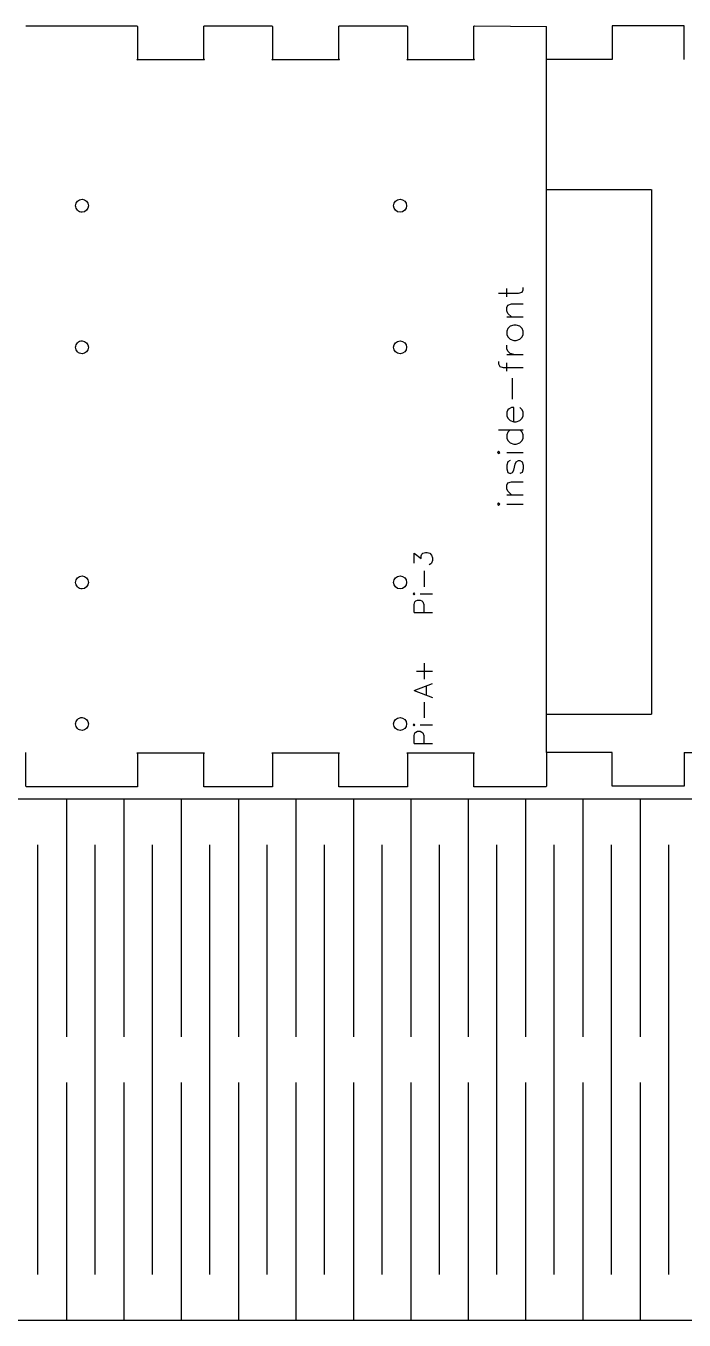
# Model space of a CAD drawing. Extents: x 5 to 365, y 4 to 204.
# Drawn here: x 130.4 to 231.8, y 5 to 204.3 of the extents above; entities that cross this region are included whole.
import ezdxf

# ---------------------------------------------------------------- set-up
doc = ezdxf.new("R2010")
doc.units = 0
doc.layers.add('Your_Design', color=7, linetype='CONTINUOUS')

msp = doc.modelspace()

# ---------------------------------------------------------------- linework, layer by layer
at = {"layer": 'Your_Design', "color": 5}
for points in [[(130.385996, 204.302014), (147.487252, 204.301686)], [(147.588997, 204.200129), (147.588746, 199.000907)], [(157.783996, 199.000907), (157.784059, 204.200129)], [(157.885659, 204.301686), (168.284066, 204.301686)], [(168.385666, 204.200129), (168.385666, 199.000907)], [(178.580944, 199.000907), (178.580944, 204.200129)], [(178.682544, 204.301686), (189.080951, 204.301686)], [(189.182551, 204.200129), (189.182551, 199.000907)], [(199.377864, 199.000907), (199.377864, 204.200129)], [(199.479359, 204.301686), (210.581169, 204.200129)], [(210.586002, 112.20426), (210.586002, 204.200012), (210.580993, 204.200129)], [(231.798992, 199.131015), (231.798992, 204.302014), (220.696995, 204.302014), (220.696995, 199.121014), (220.696995, 199.130998)], [(147.487252, 199.101989), (157.885659, 199.102331)], [(168.284066, 199.102468), (178.682544, 199.102468)], [(189.080951, 199.102468), (199.479359, 199.102468)], [(220.697017, 199.131012), (210.581017, 199.131012)], [(210.580993, 179.131013), (226.746153, 179.130953)], [(226.759017, 179.131013), (226.759117, 98.333945), (226.759017, 98.333945)], [(210.586994, 92.414968), (210.58699, 112.204264), (210.585932, 112.20426)], [(210.586994, 98.334015), (226.758994, 98.334015)], [(130.391006, 87.215747), (130.391006, 92.414965)], [(157.891515, 92.313407), (147.493108, 92.313407)], [(147.594994, 92.414965), (147.594641, 87.215747)], [(157.789915, 87.215747), (157.789915, 92.414965)], [(178.6884, 92.313407), (168.289922, 92.313407)], [(168.391522, 92.414965), (168.391522, 87.215747)], [(178.5868, 87.215747), (178.5868, 92.414965)], [(199.485215, 92.313407), (189.086807, 92.313407)], [(189.188407, 92.414965), (189.188407, 87.215747)], [(199.383721, 87.215747), (199.383721, 92.414965)], [(210.587017, 92.463945), (220.697017, 92.464015)], [(210.587026, 92.414965), (210.587026, 87.215747)], [(231.798992, 92.435017), (231.798992, 87.264018), (220.696995, 87.264018), (220.696995, 92.444016), (220.696995, 92.43502)], [(231.798992, 92.435017), (261.145796, 92.435214)], [(147.493097, 87.114186), (133.69229, 87.114186), (130.493019, 87.114186)], [(168.290004, 87.114186), (157.891596, 87.114186)], [(189.087002, 87.114186), (178.688594, 87.114186)], [(210.485274, 87.114186), (210.485274, 87.114186), (199.485486, 87.114186)], [(257.931913, 85.228673), (89.986997, 85.229016), (90.986998, 85.228673)], [(136.638944, 85.228673), (136.638944, 48.638785)], [(145.478814, 85.228673), (145.478814, 48.638785)], [(154.318649, 85.228673), (154.318649, 48.638785)], [(163.158484, 85.228673), (163.158484, 48.638785)], [(171.998319, 85.228673), (171.998319, 48.638785)], [(180.838154, 85.228673), (180.838154, 48.638785)], [(189.678024, 85.228673), (189.678024, 48.638785)], [(198.517859, 85.228673), (198.517859, 48.638785)], [(207.357694, 85.228673), (207.357694, 48.638785)], [(216.197529, 85.228673), (216.197529, 48.638785)], [(225.0374, 85.228673), (225.0374, 48.638785)], [(132.217086, 12.048984), (132.217086, 78.209066)], [(141.056921, 12.048984), (141.056921, 78.209066)], [(149.896756, 12.048984), (149.896756, 78.209066)], [(158.736591, 12.048984), (158.736591, 78.209066)], [(167.580342, 12.048984), (167.580342, 78.209066)], [(176.420212, 12.048984), (176.420212, 78.209066)], [(185.260047, 12.048984), (185.260047, 78.209066)], [(194.099882, 12.048984), (194.099882, 78.209066)], [(202.939717, 12.048984), (202.939717, 78.209066)], [(211.779587, 12.048984), (211.779587, 78.209066)], [(220.619422, 12.048984), (220.619422, 78.209066)], [(229.459257, 12.048984), (229.459257, 78.209066)], [(136.638944, 41.619283), (136.638944, 5.029412)], [(145.478814, 41.619283), (145.478814, 5.029412)], [(154.318649, 41.619283), (154.318649, 5.029412)], [(163.158484, 41.619283), (163.158484, 5.029412)], [(171.998319, 41.619283), (171.998319, 5.029412)], [(180.838154, 41.619283), (180.838154, 5.029412)], [(189.678024, 41.619283), (189.678024, 5.029412)], [(198.517859, 41.619283), (198.517859, 5.029412)], [(207.357694, 41.619283), (207.357694, 5.029412)], [(216.197529, 41.619283), (216.197529, 5.029412)], [(225.0374, 41.619283), (225.0374, 5.029412)], [(90.079999, 5.026025), (174.209283, 5.026025)], [(174.209283, 5.025531), (174.209283, 5.025531), (257.931913, 5.025531)]]:
    msp.add_lwpolyline(points, dxfattribs=at)
for points in [[(139.043057, 175.617879)], [(188.043044, 175.617879)], [(139.043057, 153.817891)], [(188.043044, 153.817891)], [(139.043057, 117.617882)], [(188.043044, 117.617882)], [(139.043057, 95.817898)], [(188.043044, 95.817898)]]:
    msp.add_lwpolyline(points, close=True, dxfattribs=at)
at = {"layer": 'Your_Design', "color": 1}
for points in [[(203.205141, 163.125798), (206.288587, 163.125798), (206.832725, 163.307177), (207.014104, 163.669936), (207.014104, 164.032697)], [(204.474796, 162.58166), (204.474796, 163.851315)], [(205.200312, 159.498206), (204.656175, 160.042346), (204.474796, 160.405105), (204.474796, 160.949242), (204.656175, 161.312003), (205.200312, 161.493383), (207.014104, 161.493383)], [(204.474796, 159.498206), (207.014104, 159.498206)], [(205.563071, 153.694064), (205.018933, 153.875443), (204.656175, 154.238201), (204.474796, 154.60096), (204.474796, 155.1451)], [(204.474796, 153.694064), (207.014104, 153.694064)], [(203.205141, 152.605789), (203.205141, 152.243028), (203.386521, 151.880269), (203.930658, 151.69889), (207.014104, 151.69889)], [(204.474796, 151.154753), (204.474796, 152.424407)], [(205.381692, 146.801644), (205.381692, 150.066475)], [(205.563071, 143.355431), (205.563071, 145.531987), (205.200312, 145.531987), (204.837554, 145.350608), (204.656175, 145.169226), (204.474796, 144.806467), (204.474796, 144.26233), (204.656175, 143.899572), (205.018933, 143.53681), (205.563071, 143.355431), (205.925829, 143.355431), (206.469967, 143.53681), (206.832725, 143.899572), (207.014104, 144.26233), (207.014104, 144.806467), (206.832725, 145.169226), (206.469967, 145.531987)], [(203.205141, 142.085777), (207.014104, 142.085777)], [(205.018933, 142.085777), (204.656175, 141.723016), (204.474796, 141.360257), (204.474796, 140.81612), (204.656175, 140.453362), (205.018933, 140.0906), (205.563071, 139.909221), (205.925829, 139.909221), (206.469967, 140.0906), (206.832725, 140.453362), (207.014104, 140.81612), (207.014104, 141.360257), (206.832725, 141.723016), (206.469967, 142.085777)], [(204.474796, 138.639564), (207.014104, 138.639564)], [(205.018933, 137.36991), (204.656175, 137.188531), (204.474796, 136.64439), (204.474796, 136.100253), (204.656175, 135.556115), (205.018933, 135.374733), (205.381692, 135.556115), (205.563071, 135.918874), (205.74445, 136.82577), (205.925829, 137.188531), (206.288587, 137.36991), (206.469967, 137.36991), (206.832725, 137.188531), (207.014104, 136.64439), (207.014104, 136.100253), (206.832725, 135.556115), (206.469967, 135.374733)], [(205.200312, 132.109903), (204.656175, 132.654043), (204.474796, 133.016801), (204.474796, 133.560939), (204.656175, 133.9237), (205.200312, 134.105079), (207.014104, 134.105079)], [(204.474796, 132.109903), (207.014104, 132.109903)], [(204.474796, 130.658866), (207.014104, 130.658866)], [(190.185969, 121.600557), (190.185969, 123.094211), (191.27249, 122.279491), (191.27249, 122.686851), (191.408274, 122.958426), (191.544093, 123.094211), (191.951552, 123.229998), (192.22319, 123.229998), (192.630613, 123.094211), (192.902252, 122.822639), (193.038072, 122.415279), (193.038072, 122.00792), (192.902252, 121.600557), (192.766433, 121.464772), (192.494794, 121.328985)], [(191.815732, 117.934321), (191.815732, 120.378478)], [(190.185969, 113.996506), (190.185969, 115.218584), (190.321753, 115.625947), (190.457573, 115.761732), (190.729212, 115.897519), (191.13667, 115.897519), (191.408274, 115.761732), (191.544093, 115.625947), (191.679913, 115.218584), (191.679913, 113.996506)], [(191.13667, 116.848026), (193.038072, 116.848026)], [(190.185969, 113.996506), (193.038072, 113.996506)], [(191.817602, 103.729593), (191.817602, 106.177003)], [(190.593957, 104.953298), (193.041247, 104.953298)], [(190.186075, 101.962021), (193.041247, 103.049758)], [(190.186075, 101.962021), (193.041247, 100.874284)], [(192.089523, 101.282186), (192.089523, 102.641855)], [(191.817602, 97.747039), (191.817602, 100.194449)], [(190.186075, 93.803992), (190.186075, 95.027697), (190.322036, 95.435597), (190.457996, 95.571564), (190.729917, 95.707532), (191.137799, 95.707532), (191.40972, 95.571564), (191.545681, 95.435597), (191.681641, 95.027697), (191.681641, 93.803992)], [(191.137799, 96.659302), (193.041247, 96.659302)], [(190.186075, 93.803992), (193.041247, 93.803992)]]:
    msp.add_lwpolyline(points, dxfattribs=at)
for points in [[(204.474796, 156.777516), (204.656175, 156.414757), (205.018933, 156.051996), (205.563071, 155.870617), (205.925829, 155.870617), (206.469967, 156.051996), (206.832725, 156.414757), (207.014104, 156.777516), (207.014104, 157.321653), (206.832725, 157.684411), (206.469967, 158.047173), (205.925829, 158.228552), (205.563071, 158.228552), (205.018933, 158.047173), (204.656175, 157.684411), (204.474796, 157.321653)], [(203.205141, 138.458185), (203.386521, 138.639564), (203.205141, 138.820943), (203.023762, 138.639564)], [(203.205141, 130.477487), (203.386521, 130.658866), (203.205141, 130.840246), (203.023762, 130.658866)], [(190.185969, 116.712238), (190.321753, 116.848026), (190.185969, 116.983814), (190.05015, 116.848026)], [(190.186075, 96.523334), (190.322036, 96.659302), (190.186075, 96.795269), (190.050115, 96.659302)]]:
    msp.add_lwpolyline(points, close=True, dxfattribs=at)
at = {"layer": 'Your_Design', "color": 5}
for points in [[(147.487252, 204.301686), (147.54225, 204.301686), (147.588746, 204.258686), (147.588746, 204.200129)], [(157.784059, 204.200129), (157.784059, 204.254827), (157.827063, 204.301686), (157.885659, 204.301686)], [(168.284066, 204.301686), (168.339064, 204.301686), (168.385666, 204.258686), (168.385666, 204.200129)], [(178.580944, 204.200129), (178.580944, 204.254827), (178.623948, 204.301686), (178.682544, 204.301686)], [(189.080951, 204.301686), (189.135949, 204.301686), (189.182551, 204.258686), (189.182551, 204.200129)], [(199.377864, 204.200129), (199.377864, 204.254827), (199.420868, 204.301686), (199.479359, 204.301686)], [(147.588746, 199.000907), (147.588746, 199.055605), (147.545742, 199.102468), (147.487252, 199.102468)], [(157.885659, 199.102331), (157.830661, 199.102331), (157.784059, 199.059331), (157.784059, 199.00077)], [(168.385666, 199.000907), (168.385666, 199.055605), (168.342663, 199.102468), (168.284066, 199.102468)], [(178.682544, 199.102468), (178.627546, 199.102468), (178.580944, 199.059468), (178.580944, 199.000907)], [(189.182551, 199.000907), (189.182551, 199.055605), (189.139548, 199.102468), (189.080951, 199.102468)], [(199.479359, 199.102468), (199.424361, 199.102468), (199.377864, 199.059468), (199.377864, 199.000907)], [(138.339381, 177.316666), (138.526009, 177.503289), (138.779129, 177.608128), (139.043057, 177.608121)], [(139.043057, 177.608121), (139.592646, 177.608117), (140.038173, 177.162586), (140.038173, 176.612998)], [(187.047928, 176.612998), (187.047928, 177.162586), (187.493455, 177.608117), (188.043044, 177.608121)], [(188.043044, 177.608121), (188.592632, 177.608117), (189.03816, 177.162586), (189.038159, 176.612998)], [(138.047906, 176.612998), (138.047906, 176.876926), (138.152753, 177.130044), (138.339381, 177.316666)], [(138.339382, 175.909332), (138.152754, 176.095954), (138.047907, 176.349071), (138.047906, 176.612998)], [(139.043057, 175.617879), (138.77913, 175.617871), (138.52601, 175.72271), (138.339382, 175.909332)], [(140.038173, 176.612998), (140.038171, 176.063411), (139.592644, 175.617882), (139.043057, 175.617879)], [(188.043044, 175.617879), (187.493457, 175.617882), (187.04793, 176.063411), (187.047928, 176.612998)], [(189.038159, 176.612998), (189.038158, 176.063411), (188.592631, 175.617882), (188.043044, 175.617879)], [(138.047906, 154.813018), (138.047907, 155.076945), (138.152754, 155.330062), (138.339382, 155.516683)], [(138.339382, 155.516683), (138.52601, 155.703305), (138.77913, 155.808144), (139.043057, 155.808137)], [(139.043057, 155.808137), (139.592644, 155.808133), (140.038171, 155.362605), (140.038173, 154.813018)], [(187.047928, 154.813018), (187.04793, 155.362605), (187.493457, 155.808133), (188.043044, 155.808137)], [(188.043044, 155.808137), (188.592631, 155.808133), (189.038158, 155.362605), (189.038159, 154.813018)], [(138.33938, 154.109347), (138.152752, 154.295971), (138.047905, 154.549089), (138.047906, 154.813018)], [(139.043057, 153.817891), (138.779129, 153.817884), (138.526008, 153.922724), (138.33938, 154.109347)], [(140.038173, 154.813018), (140.038175, 154.263428), (139.592647, 153.817895), (139.043057, 153.817891)], [(188.043044, 153.817891), (187.493454, 153.817895), (187.047926, 154.263428), (187.047928, 154.813018)], [(189.038159, 154.813018), (189.038162, 154.263428), (188.592634, 153.817895), (188.043044, 153.817891)], [(138.339382, 119.316674), (138.52601, 119.503296), (138.77913, 119.608135), (139.043057, 119.608127)], [(139.043057, 119.608127), (139.592644, 119.608124), (140.038171, 119.162595), (140.038173, 118.613008)], [(187.047928, 118.613008), (187.04793, 119.162595), (187.493457, 119.608124), (188.043044, 119.608127)], [(188.043044, 119.608127), (188.592631, 119.608124), (189.038158, 119.162595), (189.038159, 118.613008)], [(138.33938, 117.909338), (138.152752, 118.095961), (138.047905, 118.34908), (138.047906, 118.613008)], [(138.047906, 118.613008), (138.047907, 118.876935), (138.152754, 119.130052), (138.339382, 119.316674)], [(139.043057, 117.617882), (138.779129, 117.617874), (138.526007, 117.722714), (138.33938, 117.909338)], [(140.038173, 118.613008), (140.038175, 118.063418), (139.592647, 117.617886), (139.043057, 117.617882)], [(188.043044, 117.617882), (187.493454, 117.617886), (187.047926, 118.063418), (187.047928, 118.613008)], [(189.038159, 118.613008), (189.038162, 118.063418), (188.592634, 117.617886), (188.043044, 117.617882)], [(138.33938, 97.516691), (138.526008, 97.703314), (138.779129, 97.808155), (139.043057, 97.808147)], [(139.043057, 97.808147), (139.592647, 97.808143), (140.038175, 97.362611), (140.038173, 96.813021)], [(187.047928, 96.813021), (187.047926, 97.362611), (187.493454, 97.808143), (188.043044, 97.808147)], [(188.043044, 97.808147), (188.592634, 97.808143), (189.038162, 97.362611), (189.038159, 96.813021)], [(138.047906, 96.813021), (138.047905, 97.076949), (138.152752, 97.330068), (138.33938, 97.516691)], [(138.339381, 96.109353), (138.152753, 96.295975), (138.047906, 96.549093), (138.047906, 96.813021)], [(139.043057, 95.817898), (138.779129, 95.81789), (138.526009, 95.92273), (138.339381, 96.109353)], [(140.038173, 96.813021), (140.038173, 96.263432), (139.592646, 95.817902), (139.043057, 95.817898)], [(188.043044, 95.817898), (187.493455, 95.817902), (187.047928, 96.263432), (187.047928, 96.813021)], [(189.038159, 96.813021), (189.03816, 96.263432), (188.592632, 95.817902), (188.043044, 95.817898)], [(147.493108, 92.313407), (147.548106, 92.313407), (147.594602, 92.356407), (147.594602, 92.414965)], [(157.789915, 92.414965), (157.789915, 92.36027), (157.833399, 92.313407), (157.891995, 92.313407)], [(168.289922, 92.313407), (168.344921, 92.313407), (168.391522, 92.356407), (168.391522, 92.414965)], [(178.5868, 92.414965), (178.5868, 92.36027), (178.629804, 92.313407), (178.6884, 92.313407)], [(189.086807, 92.313407), (189.141806, 92.313407), (189.188407, 92.356407), (189.188407, 92.414965)], [(199.383721, 92.414965), (199.383721, 92.36027), (199.426724, 92.313407), (199.485215, 92.313407)], [(130.493019, 87.114186), (130.493019, 87.114186), (130.390995, 87.157186), (130.390995, 87.215747)], [(147.594641, 87.215747), (147.594637, 87.161049), (147.551637, 87.114186), (147.493147, 87.114186)], [(157.891596, 87.114186), (157.836598, 87.114186), (157.789996, 87.157186), (157.789996, 87.215747)], [(168.391522, 87.215747), (168.391522, 87.161049), (168.348519, 87.114186), (168.289922, 87.114186)], [(178.688594, 87.114186), (178.633596, 87.114186), (178.586994, 87.157186), (178.586994, 87.215747)], [(189.188407, 87.215747), (189.188407, 87.161049), (189.145404, 87.114186), (189.086807, 87.114186)], [(199.485486, 87.114186), (199.430488, 87.114186), (199.383992, 87.157186), (199.383992, 87.215747)], [(210.587026, 87.215747), (210.587026, 87.160947), (210.544022, 87.114186), (210.485002, 87.114186)]]:
    msp.add_open_spline(points, degree=3, dxfattribs=at)

doc.saveas('drawing.dxf')
